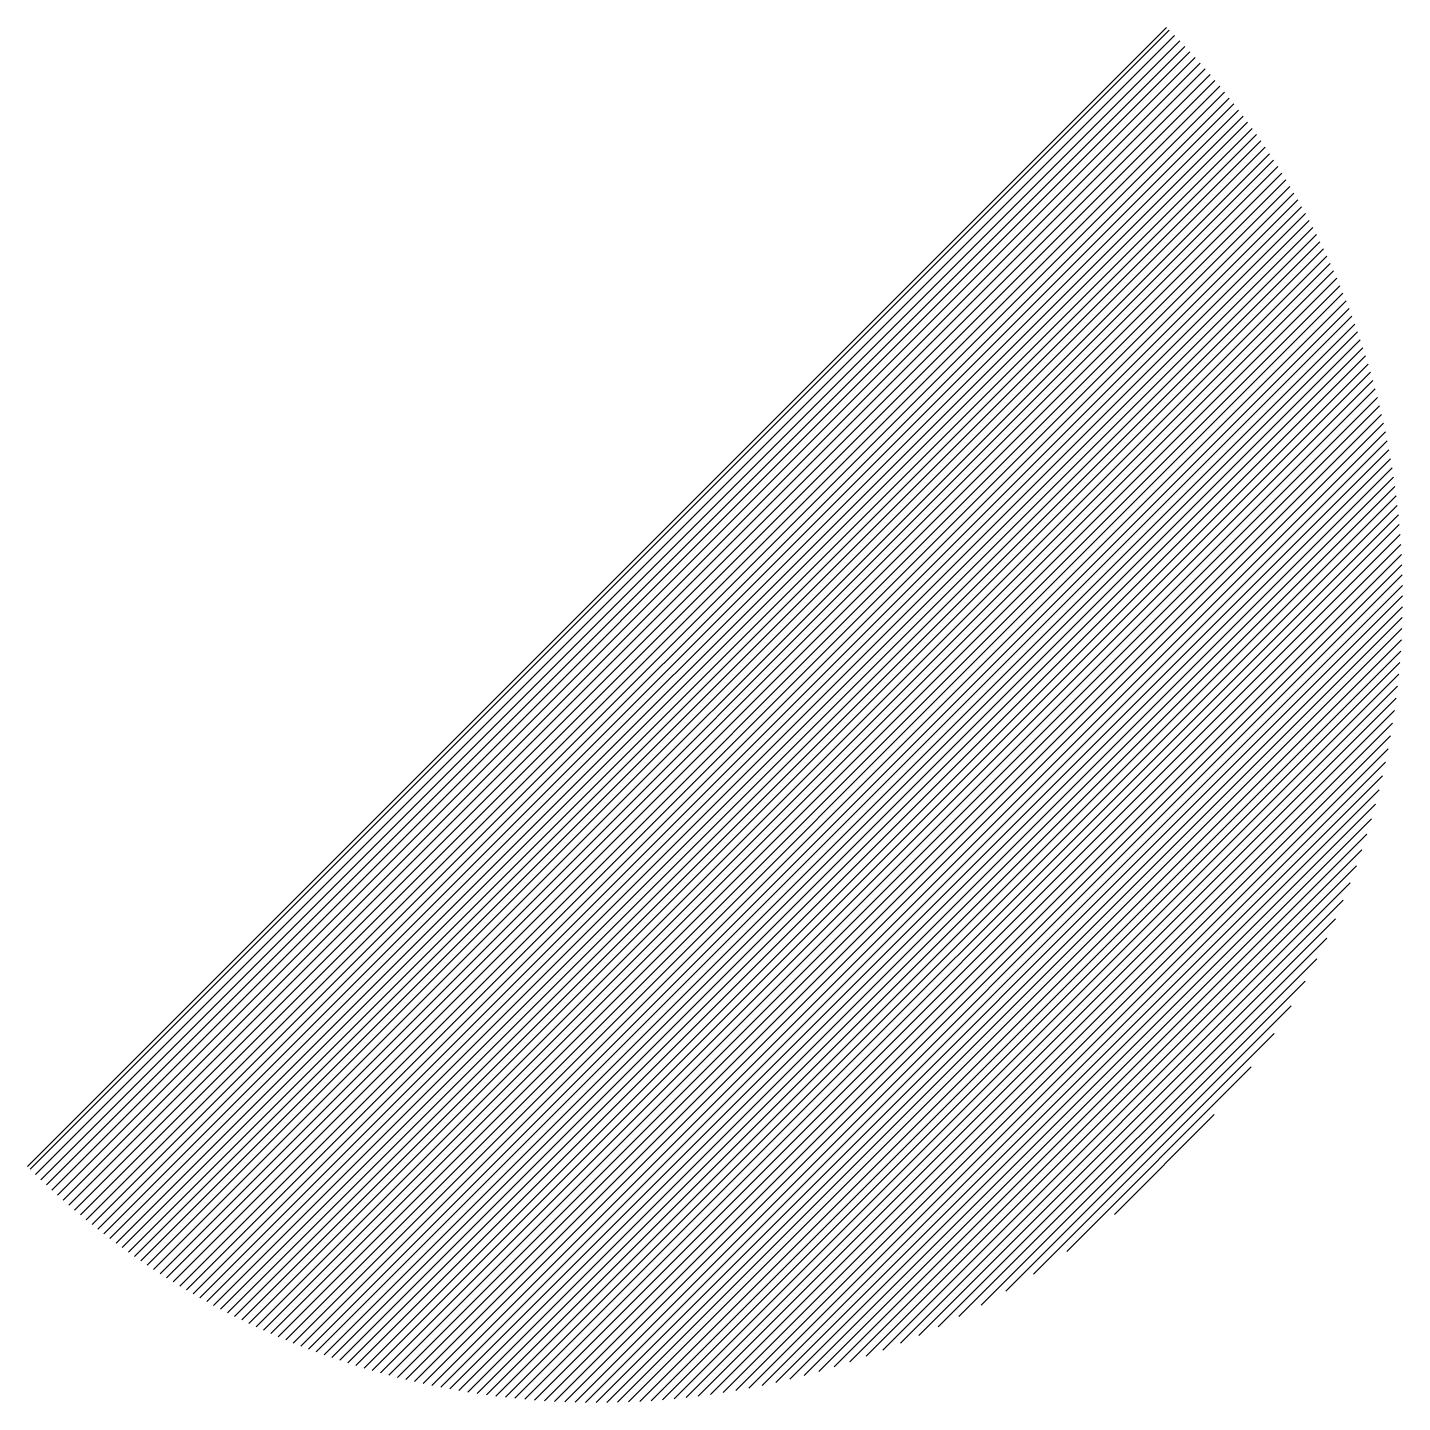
# Model space of a CAD drawing. Extents: x 2540.034 to 2540.155, y 910.17 to 910.291.
import ezdxf

# ---------------------------------------------------------------- set-up
doc = ezdxf.new("R2010")
doc.units = 0
doc.header["$LTSCALE"] = 96
doc.header["$MEASUREMENT"] = 0
doc.layers.get('0').update_dxf_attribs({"linetype": 'CONTINUOUS'})

msp = doc.modelspace()

# ---------------------------------------------------------------- hatches: boundary and pattern name
h = msp.add_hatch()
h.set_pattern_fill('ANSI31', color=256, scale=0.005313, style=0)
h.set_pattern_definition([(45, (2324.1766741, 832.87077725), (-0.0004695630969, 0.0004695630969), [])])
h.paths.add_polyline_path([(2540.0336, 910.19109, 0.668179), (2540.15479, 910.24129, 0.198912), (2540.13399, 910.29148)])

# ---------------------------------------------------------------- linework, layer by layer
msp.add_line((2540.0336, 910.19109), (2540.13399, 910.29148))

doc.saveas('drawing.dxf')
